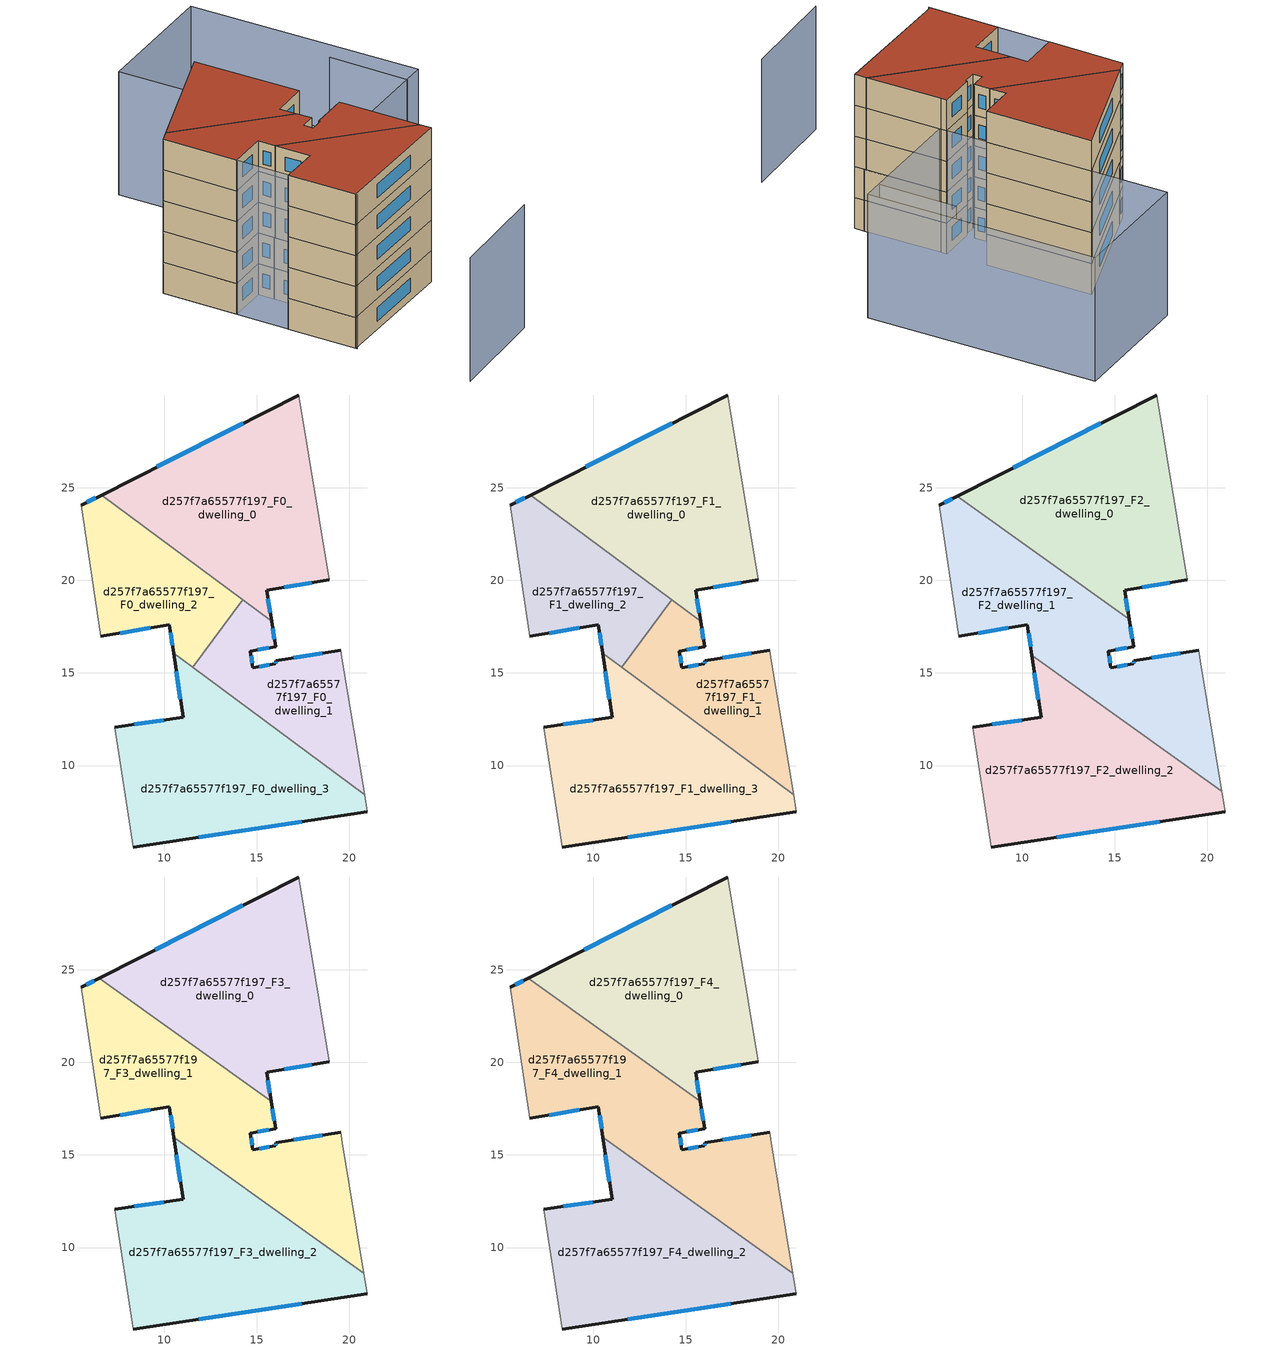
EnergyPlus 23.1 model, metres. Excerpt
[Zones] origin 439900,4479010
d257f7a65577f197_F0_dwelling_0
 floor ground (EU_floor_Construction): 17.26,30 18.91,20.03 15.53,19.46 15.79,17.79 6.62,24.6 z0
 wall outside (EU_wall_Construction): 17.26,30 6.62,24.6 / 15.79,17.79 15.53,19.46 18.91,20.03 z0:3
 wall adiabatic (EU_wall_Construction): 18.91,20.03 17.26,30 z0:3
 wall to d257f7a65577f197_F0_dwelling_2 (EU_wall_Construction): 6.62,24.6 14.25,18.94 z0:3
 wall to d257f7a65577f197_F0_dwelling_1 (EU_wall_Construction): 14.25,18.94 15.79,17.79 z0:3
 window (EU_Window_Construction): 14.27,28.48 9.61,26.12 / 16.48,19.62 17.96,19.87 / 15.72,18.26 15.6,18.99 z0.84:2.16
d257f7a65577f197_F0_dwelling_1
 floor ground (EU_floor_Construction): 19.53,16.23 19.62,15.66 20.82,8.42 11.55,15.3 14.25,18.94 15.79,17.79 16.02,16.42 14.66,16.18 14.78,15.28 16.01,15.49 16.01,15.64 z0
 wall outside (EU_wall_Construction): 19.53,16.23 16.01,15.64 16.01,15.49 14.78,15.28 14.66,16.18 16.02,16.42 15.79,17.79 z0:3
 wall to d257f7a65577f197_F0_dwelling_2 (EU_wall_Construction): 14.25,18.94 11.55,15.3 z0:3
 wall adiabatic (EU_wall_Construction): 20.82,8.42 19.62,15.66 19.53,16.23 z0:3
 wall to d257f7a65577f197_F0_dwelling_3 (EU_wall_Construction): 11.55,15.3 20.82,8.42 z0:3
 window (EU_Window_Construction): 15.95,16.81 15.86,17.41 / 15.04,16.25 15.64,16.35 / 14.75,15.53 14.69,15.92 / 15.66,15.43 15.12,15.34 / 16.01,15.6 16.01,15.53 / 18.55,16.06 17,15.81 z0.84:2.16
d257f7a65577f197_F0_dwelling_2
 floor ground (EU_floor_Construction): 14.25,18.94 11.55,15.3 10.51,16.07 10.29,17.6 6.58,16.97 5.52,24.04 6.62,24.6 z0
 wall outside (EU_wall_Construction): 6.58,16.97 10.29,17.6 10.51,16.07 / 6.62,24.6 5.52,24.04 z0:3
 wall adiabatic (EU_wall_Construction): 5.52,24.04 6.58,16.97 z0:3
 wall to d257f7a65577f197_F0_dwelling_3 (EU_wall_Construction): 10.51,16.07 11.55,15.3 z0:3
 window (EU_Window_Construction): 10.35,17.17 10.45,16.5 / 7.62,17.15 9.24,17.42 / 6.31,24.44 5.83,24.2 z0.84:2.16
d257f7a65577f197_F0_dwelling_3
 floor ground (EU_floor_Construction): 20.82,8.42 20.97,7.51 8.33,5.6 7.34,12.06 11.02,12.61 10.51,16.07 z0
 wall outside (EU_wall_Construction): 8.33,5.6 20.97,7.51 / 10.51,16.07 11.02,12.61 7.34,12.06 z0:3
 wall adiabatic (EU_wall_Construction): 20.97,7.51 20.82,8.42 / 7.34,12.06 8.33,5.6 z0:3
 window (EU_Window_Construction): 11.88,6.14 17.42,6.98 / 9.99,12.46 8.37,12.22 / 10.65,15.1 10.88,13.58 z0.84:2.16
d257f7a65577f197_F1_dwelling_0
 floor to d257f7a65577f197_F0_dwelling_0 (EU_floor_Construction): 17.26,30 18.91,20.03 15.53,19.46 15.79,17.79 6.62,24.6 z3
 wall outside (EU_wall_Construction): 17.26,30 6.62,24.6 / 15.79,17.79 15.53,19.46 18.91,20.03 z3:6
 wall adiabatic (EU_wall_Construction): 18.91,20.03 17.26,30 z3:6
 wall to d257f7a65577f197_F1_dwelling_2 (EU_wall_Construction): 6.62,24.6 14.25,18.94 z3:6
 wall to d257f7a65577f197_F1_dwelling_1 (EU_wall_Construction): 14.25,18.94 15.79,17.79 z3:6
 window (EU_Window_Construction): 14.27,28.48 9.61,26.12 / 16.48,19.62 17.96,19.87 / 15.72,18.26 15.6,18.99 z3.84:5.16
d257f7a65577f197_F1_dwelling_1
 floor to d257f7a65577f197_F0_dwelling_1 (EU_floor_Construction): 19.53,16.23 19.62,15.66 20.82,8.42 11.55,15.3 14.25,18.94 15.79,17.79 16.02,16.42 14.66,16.18 14.78,15.28 16.01,15.49 16.01,15.64 z3
 wall outside (EU_wall_Construction): 19.53,16.23 16.01,15.64 16.01,15.49 14.78,15.28 14.66,16.18 16.02,16.42 15.79,17.79 z3:6
 wall to d257f7a65577f197_F1_dwelling_2 (EU_wall_Construction): 14.25,18.94 11.55,15.3 z3:6
 wall adiabatic (EU_wall_Construction): 20.82,8.42 19.62,15.66 19.53,16.23 z3:6
 wall to d257f7a65577f197_F1_dwelling_3 (EU_wall_Construction): 11.55,15.3 20.82,8.42 z3:6
 window (EU_Window_Construction): 15.95,16.81 15.86,17.41 / 15.04,16.25 15.64,16.35 / 14.75,15.53 14.69,15.92 / 15.66,15.43 15.12,15.34 / 16.01,15.6 16.01,15.53 / 18.55,16.06 17,15.81 z3.84:5.16
d257f7a65577f197_F1_dwelling_2
 floor to d257f7a65577f197_F0_dwelling_2 (EU_floor_Construction): 14.25,18.94 11.55,15.3 10.51,16.07 10.29,17.6 6.58,16.97 5.52,24.04 6.62,24.6 z3
 wall outside (EU_wall_Construction): 6.58,16.97 10.29,17.6 10.51,16.07 / 6.62,24.6 5.52,24.04 z3:6
 wall adiabatic (EU_wall_Construction): 5.52,24.04 6.58,16.97 z3:6
 wall to d257f7a65577f197_F1_dwelling_3 (EU_wall_Construction): 10.51,16.07 11.55,15.3 z3:6
 window (EU_Window_Construction): 10.35,17.17 10.45,16.5 / 7.62,17.15 9.24,17.42 / 6.31,24.44 5.83,24.2 z3.84:5.16
d257f7a65577f197_F1_dwelling_3
 floor to d257f7a65577f197_F0_dwelling_3 (EU_floor_Construction): 20.82,8.42 20.97,7.51 8.33,5.6 7.34,12.06 11.02,12.61 10.51,16.07 z3
 wall outside (EU_wall_Construction): 8.33,5.6 20.97,7.51 / 10.51,16.07 11.02,12.61 7.34,12.06 z3:6
 wall adiabatic (EU_wall_Construction): 20.97,7.51 20.82,8.42 / 7.34,12.06 8.33,5.6 z3:6
 window (EU_Window_Construction): 11.88,6.14 17.42,6.98 / 9.99,12.46 8.37,12.22 / 10.65,15.1 10.88,13.58 z3.84:5.16
d257f7a65577f197_F2_dwelling_0
 floor to d257f7a65577f197_F1_dwelling_0 (EU_floor_Construction): 17.26,30 18.91,20.03 15.53,19.46 15.78,17.9 12.27,20.41 6.62,24.6 z6
 floor to d257f7a65577f197_F1_dwelling_2 (EU_floor_Construction): 12.27,20.41 6.5,24.54 6.62,24.6 z6
 wall outside (EU_wall_Construction): 17.26,30 6.5,24.54 / 15.78,17.9 15.53,19.46 18.91,20.03 z6:9
 wall to d257f7a65577f197_F2_dwelling_1 (EU_wall_Construction): 6.5,24.54 15.78,17.9 z6:9
 wall adiabatic (EU_wall_Construction): 18.91,20.03 17.26,30 z6:9
 window (EU_Window_Construction): 14.24,28.47 9.52,26.07 / 16.48,19.62 17.96,19.87 / 15.71,18.34 15.6,19.02 z6.84:8.16
d257f7a65577f197_F2_dwelling_1
 floor to d257f7a65577f197_F1_dwelling_1 (EU_floor_Construction): 19.53,16.23 19.62,15.66 20.78,8.62 14.1,13.41 11.55,15.3 14.25,18.94 15.79,17.79 16.02,16.42 14.66,16.18 14.78,15.28 16.01,15.49 16.01,15.64 z6
 floor to d257f7a65577f197_F1_dwelling_2 (EU_floor_Construction): 12.27,20.41 14.25,18.94 11.55,15.3 10.51,16.07 10.29,17.6 6.58,16.97 5.52,24.04 6.5,24.54 z6
 floor to d257f7a65577f197_F1_dwelling_0 (EU_floor_Construction): 15.78,17.9 15.79,17.79 12.27,20.41 z6
 floor to d257f7a65577f197_F1_dwelling_3 (EU_floor_Construction): 14.1,13.41 10.53,15.96 10.51,16.07 z6
 wall outside (EU_wall_Construction): 6.58,16.97 10.29,17.6 10.53,15.96 / 6.5,24.54 5.52,24.04 / 19.53,16.23 16.01,15.64 16.01,15.49 14.78,15.28 14.66,16.18 16.02,16.42 15.78,17.9 z6:9
 wall adiabatic (EU_wall_Construction): 5.52,24.04 6.58,16.97 / 20.78,8.62 19.62,15.66 19.53,16.23 z6:9
 wall to d257f7a65577f197_F2_dwelling_2 (EU_wall_Construction): 10.53,15.96 20.78,8.62 z6:9
 window (EU_Window_Construction): 10.35,17.14 10.46,16.42 / 7.62,17.15 9.24,17.42 / 6.22,24.4 5.8,24.18 / 15.95,16.84 15.84,17.48 / 15.04,16.25 15.64,16.35 / 14.75,15.53 14.69,15.92 / 15.66,15.43 15.12,15.34 / 16.01,15.6 16.01,15.53 / 18.55,16.06 17,15.81 z6.84:8.16
d257f7a65577f197_F2_dwelling_2
 floor to d257f7a65577f197_F1_dwelling_3 (EU_floor_Construction): 14.11,13.4 20.82,8.42 20.97,7.51 8.33,5.6 7.34,12.06 11.02,12.61 10.53,15.96 z6
 floor to d257f7a65577f197_F1_dwelling_1 (EU_floor_Construction): 20.78,8.62 20.82,8.42 14.11,13.4 z6
 wall outside (EU_wall_Construction): 8.33,5.6 20.97,7.51 / 10.53,15.96 11.02,12.61 7.34,12.06 z6:9
 wall adiabatic (EU_wall_Construction): 20.97,7.51 20.78,8.62 / 7.34,12.06 8.33,5.6 z6:9
 window (EU_Window_Construction): 11.88,6.14 17.42,6.98 / 9.99,12.46 8.37,12.22 / 10.66,15.02 10.88,13.55 z6.84:8.16
d257f7a65577f197_F3_dwelling_0
 floor to d257f7a65577f197_F2_dwelling_0 (EU_floor_Construction): 17.26,30 18.91,20.03 15.53,19.46 15.78,17.9 6.5,24.54 z9
 wall outside (EU_wall_Construction): 17.26,30 6.5,24.54 / 15.78,17.9 15.53,19.46 18.91,20.03 z9:12
 wall to d257f7a65577f197_F3_dwelling_1 (EU_wall_Construction): 6.5,24.54 15.78,17.9 z9:12
 wall adiabatic (EU_wall_Construction): 18.91,20.03 17.26,30 z9:12
 window (EU_Window_Construction): 14.24,28.47 9.52,26.07 / 16.48,19.62 17.96,19.87 / 15.71,18.34 15.6,19.02 z9.84:11.16
d257f7a65577f197_F3_dwelling_1
 floor to d257f7a65577f197_F2_dwelling_1 (EU_floor_Construction): 15.78,17.9 16.02,16.42 14.66,16.18 14.78,15.28 16.01,15.49 16.01,15.64 19.53,16.23 19.62,15.66 20.78,8.62 10.53,15.96 10.29,17.6 6.58,16.97 5.52,24.04 6.5,24.54 z9
 wall outside (EU_wall_Construction): 6.58,16.97 10.29,17.6 10.53,15.96 / 6.5,24.54 5.52,24.04 / 19.53,16.23 16.01,15.64 16.01,15.49 14.78,15.28 14.66,16.18 16.02,16.42 15.78,17.9 z9:12
 wall adiabatic (EU_wall_Construction): 5.52,24.04 6.58,16.97 / 20.78,8.62 19.62,15.66 19.53,16.23 z9:12
 wall to d257f7a65577f197_F3_dwelling_2 (EU_wall_Construction): 10.53,15.96 20.78,8.62 z9:12
 window (EU_Window_Construction): 10.35,17.14 10.46,16.42 / 7.62,17.15 9.24,17.42 / 6.22,24.4 5.8,24.18 / 15.95,16.84 15.84,17.48 / 15.04,16.25 15.64,16.35 / 14.75,15.53 14.69,15.92 / 15.66,15.43 15.12,15.34 / 16.01,15.6 16.01,15.53 / 18.55,16.06 17,15.81 z9.84:11.16
d257f7a65577f197_F3_dwelling_2
 floor to d257f7a65577f197_F2_dwelling_2 (EU_floor_Construction): 20.78,8.62 20.97,7.51 8.33,5.6 7.34,12.06 11.02,12.61 10.53,15.96 z9
 wall outside (EU_wall_Construction): 8.33,5.6 20.97,7.51 / 10.53,15.96 11.02,12.61 7.34,12.06 z9:12
 wall adiabatic (EU_wall_Construction): 20.97,7.51 20.78,8.62 / 7.34,12.06 8.33,5.6 z9:12
 window (EU_Window_Construction): 11.88,6.14 17.42,6.98 / 9.99,12.46 8.37,12.22 / 10.66,15.02 10.88,13.55 z9.84:11.16
d257f7a65577f197_F4_dwelling_0
 floor to d257f7a65577f197_F3_dwelling_0 (EU_floor_Construction): 17.26,30 18.91,20.03 15.53,19.46 15.78,17.9 6.5,24.54 z12
 wall outside (EU_wall_Construction): 17.26,30 6.5,24.54 / 15.78,17.9 15.53,19.46 18.91,20.03 z12:15
 wall to d257f7a65577f197_F4_dwelling_1 (EU_wall_Construction): 6.5,24.54 15.78,17.9 z12:15
 wall adiabatic (EU_wall_Construction): 18.91,20.03 17.26,30 z12:15
 window (EU_Window_Construction): 14.24,28.47 9.52,26.07 / 16.48,19.62 17.96,19.87 / 15.71,18.34 15.6,19.02 z12.84:14.16
 roof outside (EU_roof_Construction): 18.91,20.03 17.26,30 6.5,24.54 15.78,17.9 15.53,19.46 z15
d257f7a65577f197_F4_dwelling_1
 floor to d257f7a65577f197_F3_dwelling_1 (EU_floor_Construction): 15.78,17.9 16.02,16.42 14.66,16.18 14.78,15.28 16.01,15.49 16.01,15.64 19.53,16.23 19.62,15.66 20.78,8.62 10.53,15.96 10.29,17.6 6.58,16.97 5.52,24.04 6.5,24.54 z12
 wall outside (EU_wall_Construction): 6.58,16.97 10.29,17.6 10.53,15.96 / 6.5,24.54 5.52,24.04 / 19.53,16.23 16.01,15.64 16.01,15.49 14.78,15.28 14.66,16.18 16.02,16.42 15.78,17.9 z12:15
 wall adiabatic (EU_wall_Construction): 5.52,24.04 6.58,16.97 / 20.78,8.62 19.62,15.66 19.53,16.23 z12:15
 wall to d257f7a65577f197_F4_dwelling_2 (EU_wall_Construction): 10.53,15.96 20.78,8.62 z12:15
 window (EU_Window_Construction): 10.35,17.14 10.46,16.42 / 7.62,17.15 9.24,17.42 / 6.22,24.4 5.8,24.18 / 15.95,16.84 15.84,17.48 / 15.04,16.25 15.64,16.35 / 14.75,15.53 14.69,15.92 / 15.66,15.43 15.12,15.34 / 16.01,15.6 16.01,15.53 / 18.55,16.06 17,15.81 z12.84:14.16
 roof outside (EU_roof_Construction): 20.78,8.62 19.62,15.66 19.53,16.23 16.01,15.64 16.01,15.49 14.78,15.28 14.66,16.18 16.02,16.42 15.78,17.9 6.5,24.54 5.52,24.04 6.58,16.97 10.29,17.6 10.53,15.96 z15
d257f7a65577f197_F4_dwelling_2
 floor to d257f7a65577f197_F3_dwelling_2 (EU_floor_Construction): 20.78,8.62 20.97,7.51 8.33,5.6 7.34,12.06 11.02,12.61 10.53,15.96 z12
 wall outside (EU_wall_Construction): 8.33,5.6 20.97,7.51 / 10.53,15.96 11.02,12.61 7.34,12.06 z12:15
 wall adiabatic (EU_wall_Construction): 20.97,7.51 20.78,8.62 / 7.34,12.06 8.33,5.6 z12:15
 window (EU_Window_Construction): 11.88,6.14 17.42,6.98 / 9.99,12.46 8.37,12.22 / 10.66,15.02 10.88,13.55 z12.84:14.16
 roof outside (EU_roof_Construction): 20.97,7.51 20.78,8.62 10.53,15.96 11.02,12.61 7.34,12.06 8.33,5.6 z15
shading: 10.02,-5.32 19.75,-3.39 / 30.02,17.25 28.93,24.68 / 19.64,15.57 16.09,37.12 / 16.09,37.12 28.41,39.14 / 28.41,39.14 31.96,17.59 / 31.96,17.59 19.64,15.57 z0:12; 20.87,7.5 19.62,15.66 z0:9; 5.52,24.04 8.34,5.49 z0:15
[Building]
EU S2 Campaign: North Axis=0; Terrain=City; Solar Distribution=FullExterior
[Site:Location]
Madrid: Latitude=40.5; Longitude=-3.5; Time Zone=1; Elevation=609
[SizingPeriod:WeatherFileDays]
AnnualSizingPeriod: Begin Month=1; Begin Day of Month=1; End Month=12; End Day of Month=31; Day of Week for Start Day=Monday; Use Weather File Daylight Saving Period=No; Use Weather File Rain and Snow Indicators=No
[MATERIAL]
EU_InternalMass_Material: Roughness=MediumRough; Thickness=0.1; Conductivity=1; Density=1800; Specific Heat=900; Thermal Absorptance=0.9; Solar Absorptance=0.7; Visible Absorptance=0.7
[MATERIAL:NOMASS] Roughness=MediumRough; Thermal Absorptance=0.9; Solar Absorptance=0.7; Visible Absorptance=0.7
Name | Thermal Resistance
EU_wall_NoMass; EU_roof_NoMass | 2.16768
EU_floor_NoMass | 1.14339
[WINDOWMATERIAL:SIMPLEGLAZINGSYSTEM]
EU_Window_SimpleGlazing: UFactor=3.23888; Solar Heat Gain Coefficient=0.85; Visible Transmittance=0.85
[CONSTRUCTION]
EU_wall_Construction: EU_wall_NoMass
EU_roof_Construction: EU_roof_NoMass
EU_floor_Construction: EU_floor_NoMass
EU_Window_Construction: EU_Window_SimpleGlazing
EU_InternalMass_Construction: EU_InternalMass_Material
[ZONE] Type=1; Multiplier=1; Ceiling Height=autocalculate; Floor Area=autocalculate; Part of Total Floor Area=Yes
Name | Volume
d257f7a65577f197_F0_dwelling_0; d257f7a65577f197_F1_dwelling_0 | 226.425
d257f7a65577f197_F2_dwelling_0; d257f7a65577f197_F3_dwelling_0; d257f7a65577f197_F4_dwelling_0 | 227.227
d257f7a65577f197_F0_dwelling_1; d257f7a65577f197_F1_dwelling_1 | 117.449
d257f7a65577f197_F2_dwelling_1; d257f7a65577f197_F3_dwelling_1; d257f7a65577f197_F4_dwelling_1 | 237.652
d257f7a65577f197_F0_dwelling_2; d257f7a65577f197_F1_dwelling_2 | 122.307
d257f7a65577f197_F2_dwelling_2; d257f7a65577f197_F3_dwelling_2; d257f7a65577f197_F4_dwelling_2 | 222.83
d257f7a65577f197_F0_dwelling_3; d257f7a65577f197_F1_dwelling_3 | 221.546
[INTERNALMASS] Construction=EU_InternalMass_Construction
Name | Zone or ZoneList | Surface Area
d257f7a65577f197_F0_dwelling_0_EU_InternalMass | d257f7a65577f197_F0_dwelling_0 | 75.475
d257f7a65577f197_F0_dwelling_1_EU_InternalMass | d257f7a65577f197_F0_dwelling_1 | 39.1508
d257f7a65577f197_F0_dwelling_2_EU_InternalMass | d257f7a65577f197_F0_dwelling_2 | 40.7687
d257f7a65577f197_F0_dwelling_3_EU_InternalMass | d257f7a65577f197_F0_dwelling_3 | 73.8486
d257f7a65577f197_F1_dwelling_0_EU_InternalMass | d257f7a65577f197_F1_dwelling_0 | 75.475
d257f7a65577f197_F1_dwelling_1_EU_InternalMass | d257f7a65577f197_F1_dwelling_1 | 39.1508
d257f7a65577f197_F1_dwelling_2_EU_InternalMass | d257f7a65577f197_F1_dwelling_2 | 40.7687
d257f7a65577f197_F1_dwelling_3_EU_InternalMass | d257f7a65577f197_F1_dwelling_3 | 73.8486
d257f7a65577f197_F2_dwelling_0_EU_InternalMass | d257f7a65577f197_F2_dwelling_0 | 75.7423
d257f7a65577f197_F2_dwelling_1_EU_InternalMass | d257f7a65577f197_F2_dwelling_1 | 79.2174
d257f7a65577f197_F2_dwelling_2_EU_InternalMass | d257f7a65577f197_F2_dwelling_2 | 74.277
d257f7a65577f197_F3_dwelling_0_EU_InternalMass | d257f7a65577f197_F3_dwelling_0 | 75.7423
d257f7a65577f197_F3_dwelling_1_EU_InternalMass | d257f7a65577f197_F3_dwelling_1 | 79.2174
d257f7a65577f197_F3_dwelling_2_EU_InternalMass | d257f7a65577f197_F3_dwelling_2 | 74.277
d257f7a65577f197_F4_dwelling_0_EU_InternalMass | d257f7a65577f197_F4_dwelling_0 | 75.7423
d257f7a65577f197_F4_dwelling_1_EU_InternalMass | d257f7a65577f197_F4_dwelling_1 | 79.2174
d257f7a65577f197_F4_dwelling_2_EU_InternalMass | d257f7a65577f197_F4_dwelling_2 | 74.277
[OTHEREQUIPMENT] Fuel Type=Electricity; Design Level Calculation Method=Watts/Area; Power per Zone Floor Area=1; Fraction Latent=0; Fraction Radiant=0; Fraction Lost=0; Carbon Dioxide Generation Rate=0; EndUse Subcategory=EU_Step8_InternalGains
Name | Zone or ZoneList or Space or SpaceList | Schedule
EU_Step8_InternalGain_d257f7a65577f197_F0_dwelling_0_f000 | d257f7a65577f197_F0_dwelling_0 | EU_Step8_GainSchedule_d257f7a65577f197_F0_dwelling_0_f000
EU_Step8_InternalGain_d257f7a65577f197_F0_dwelling_1_f000 | d257f7a65577f197_F0_dwelling_1 | EU_Step8_GainSchedule_d257f7a65577f197_F0_dwelling_1_f000
EU_Step8_InternalGain_d257f7a65577f197_F0_dwelling_2_f000 | d257f7a65577f197_F0_dwelling_2 | EU_Step8_GainSchedule_d257f7a65577f197_F0_dwelling_2_f000
EU_Step8_InternalGain_d257f7a65577f197_F0_dwelling_3_f000 | d257f7a65577f197_F0_dwelling_3 | EU_Step8_GainSchedule_d257f7a65577f197_F0_dwelling_3_f000
EU_Step8_InternalGain_d257f7a65577f197_F1_dwelling_0_f000 | d257f7a65577f197_F1_dwelling_0 | EU_Step8_GainSchedule_d257f7a65577f197_F1_dwelling_0_f000
EU_Step8_InternalGain_d257f7a65577f197_F1_dwelling_1_f000 | d257f7a65577f197_F1_dwelling_1 | EU_Step8_GainSchedule_d257f7a65577f197_F1_dwelling_1_f000
EU_Step8_InternalGain_d257f7a65577f197_F1_dwelling_2_f000 | d257f7a65577f197_F1_dwelling_2 | EU_Step8_GainSchedule_d257f7a65577f197_F1_dwelling_2_f000
EU_Step8_InternalGain_d257f7a65577f197_F1_dwelling_3_f000 | d257f7a65577f197_F1_dwelling_3 | EU_Step8_GainSchedule_d257f7a65577f197_F1_dwelling_3_f000
EU_Step8_InternalGain_d257f7a65577f197_F2_dwelling_0_f000 | d257f7a65577f197_F2_dwelling_0 | EU_Step8_GainSchedule_d257f7a65577f197_F2_dwelling_0_f000
EU_Step8_InternalGain_d257f7a65577f197_F2_dwelling_1_f000 | d257f7a65577f197_F2_dwelling_1 | EU_Step8_GainSchedule_d257f7a65577f197_F2_dwelling_1_f000
EU_Step8_InternalGain_d257f7a65577f197_F2_dwelling_2_f000 | d257f7a65577f197_F2_dwelling_2 | EU_Step8_GainSchedule_d257f7a65577f197_F2_dwelling_2_f000
EU_Step8_InternalGain_d257f7a65577f197_F3_dwelling_0_f000 | d257f7a65577f197_F3_dwelling_0 | EU_Step8_GainSchedule_d257f7a65577f197_F3_dwelling_0_f000
EU_Step8_InternalGain_d257f7a65577f197_F3_dwelling_1_f000 | d257f7a65577f197_F3_dwelling_1 | EU_Step8_GainSchedule_d257f7a65577f197_F3_dwelling_1_f000
EU_Step8_InternalGain_d257f7a65577f197_F3_dwelling_2_f000 | d257f7a65577f197_F3_dwelling_2 | EU_Step8_GainSchedule_d257f7a65577f197_F3_dwelling_2_f000
EU_Step8_InternalGain_d257f7a65577f197_F4_dwelling_0_f000 | d257f7a65577f197_F4_dwelling_0 | EU_Step8_GainSchedule_d257f7a65577f197_F4_dwelling_0_f000
EU_Step8_InternalGain_d257f7a65577f197_F4_dwelling_1_f000 | d257f7a65577f197_F4_dwelling_1 | EU_Step8_GainSchedule_d257f7a65577f197_F4_dwelling_1_f000
EU_Step8_InternalGain_d257f7a65577f197_F4_dwelling_2_f000 | d257f7a65577f197_F4_dwelling_2 | EU_Step8_GainSchedule_d257f7a65577f197_F4_dwelling_2_f000
[ZONEVENTILATION:DESIGNFLOWRATE] Schedule=EU_AlwaysOn; Design Flow Rate Calculation Method=AirChanges/Hour; Air Changes per Hour=0.480546; Ventilation Type=Natural; Fan Pressure Rise=0; Fan Total Efficiency=1; Constant Term Coefficient=1; Temperature Term Coefficient=0; Velocity Term Coefficient=0; Velocity Squared Term Coefficient=0; Minimum Indoor Temperature=-100; Maximum Indoor Temperature=100; Delta Temperature=-100; Minimum Outdoor Temperature=-100; Maximum Outdoor Temperature=100; Maximum Wind Speed=40
Name | Zone or ZoneList or Space or SpaceList
EU_ConstantAir_d257f7a65577f197_F0_dwelling_0 | d257f7a65577f197_F0_dwelling_0
EU_ConstantAir_d257f7a65577f197_F0_dwelling_1 | d257f7a65577f197_F0_dwelling_1
EU_ConstantAir_d257f7a65577f197_F0_dwelling_2 | d257f7a65577f197_F0_dwelling_2
EU_ConstantAir_d257f7a65577f197_F0_dwelling_3 | d257f7a65577f197_F0_dwelling_3
EU_ConstantAir_d257f7a65577f197_F1_dwelling_0 | d257f7a65577f197_F1_dwelling_0
EU_ConstantAir_d257f7a65577f197_F1_dwelling_1 | d257f7a65577f197_F1_dwelling_1
EU_ConstantAir_d257f7a65577f197_F1_dwelling_2 | d257f7a65577f197_F1_dwelling_2
EU_ConstantAir_d257f7a65577f197_F1_dwelling_3 | d257f7a65577f197_F1_dwelling_3
EU_ConstantAir_d257f7a65577f197_F2_dwelling_0 | d257f7a65577f197_F2_dwelling_0
EU_ConstantAir_d257f7a65577f197_F2_dwelling_1 | d257f7a65577f197_F2_dwelling_1
EU_ConstantAir_d257f7a65577f197_F2_dwelling_2 | d257f7a65577f197_F2_dwelling_2
EU_ConstantAir_d257f7a65577f197_F3_dwelling_0 | d257f7a65577f197_F3_dwelling_0
EU_ConstantAir_d257f7a65577f197_F3_dwelling_1 | d257f7a65577f197_F3_dwelling_1
EU_ConstantAir_d257f7a65577f197_F3_dwelling_2 | d257f7a65577f197_F3_dwelling_2
EU_ConstantAir_d257f7a65577f197_F4_dwelling_0 | d257f7a65577f197_F4_dwelling_0
EU_ConstantAir_d257f7a65577f197_F4_dwelling_1 | d257f7a65577f197_F4_dwelling_1
EU_ConstantAir_d257f7a65577f197_F4_dwelling_2 | d257f7a65577f197_F4_dwelling_2
[HVACTEMPLATE:THERMOSTAT] Constant Heating Setpoint=20; Constant Cooling Setpoint=50
EU_HeatOnly_d257f7a65577f197_F0_dwelling_0; EU_HeatOnly_d257f7a65577f197_F0_dwelling_1; EU_HeatOnly_d257f7a65577f197_F0_dwelling_2; EU_HeatOnly_d257f7a65577f197_F0_dwelling_3; EU_HeatOnly_d257f7a65577f197_F1_dwelling_0; EU_HeatOnly_d257f7a65577f197_F1_dwelling_1; EU_HeatOnly_d257f7a65577f197_F1_dwelling_2; EU_HeatOnly_d257f7a65577f197_F1_dwelling_3; EU_HeatOnly_d257f7a65577f197_F2_dwelling_0; EU_HeatOnly_d257f7a65577f197_F2_dwelling_1; EU_HeatOnly_d257f7a65577f197_F2_dwelling_2; EU_HeatOnly_d257f7a65577f197_F3_dwelling_0; EU_HeatOnly_d257f7a65577f197_F3_dwelling_1; EU_HeatOnly_d257f7a65577f197_F3_dwelling_2; EU_HeatOnly_d257f7a65577f197_F4_dwelling_0; EU_HeatOnly_d257f7a65577f197_F4_dwelling_1; EU_HeatOnly_d257f7a65577f197_F4_dwelling_2
[HVACTEMPLATE:ZONE:IDEALLOADSAIRSYSTEM] System Availability Schedule=EU_AlwaysOn; Maximum Heating Supply Air Temperature=50; Minimum Cooling Supply Air Temperature=13; Maximum Heating Supply Air Humidity Ratio=0.0156; Minimum Cooling Supply Air Humidity Ratio=0.0077; Heating Limit=NoLimit; Cooling Limit=NoLimit; Heating Availability Schedule=EU_AlwaysOn; Cooling Availability Schedule=EU_CoolingOff; Dehumidification Control Type=ConstantSensibleHeatRatio; Cooling Sensible Heat Ratio=0.7; Dehumidification Setpoint=60; Humidification Control Type=None; Humidification Setpoint=30; Outdoor Air Method=None; Outdoor Air Flow Rate per Person=0.00944; Outdoor Air Flow Rate per Zone Floor Area=0; Outdoor Air Flow Rate per Zone=0; Demand Controlled Ventilation Type=None; Outdoor Air Economizer Type=NoEconomizer; Heat Recovery Type=None; Sensible Heat Recovery Effectiveness=0.7; Latent Heat Recovery Effectiveness=0.65
Name | Template Thermostat
d257f7a65577f197_F0_dwelling_0 | EU_HeatOnly_d257f7a65577f197_F0_dwelling_0
d257f7a65577f197_F0_dwelling_1 | EU_HeatOnly_d257f7a65577f197_F0_dwelling_1
d257f7a65577f197_F0_dwelling_2 | EU_HeatOnly_d257f7a65577f197_F0_dwelling_2
d257f7a65577f197_F0_dwelling_3 | EU_HeatOnly_d257f7a65577f197_F0_dwelling_3
d257f7a65577f197_F1_dwelling_0 | EU_HeatOnly_d257f7a65577f197_F1_dwelling_0
d257f7a65577f197_F1_dwelling_1 | EU_HeatOnly_d257f7a65577f197_F1_dwelling_1
d257f7a65577f197_F1_dwelling_2 | EU_HeatOnly_d257f7a65577f197_F1_dwelling_2
d257f7a65577f197_F1_dwelling_3 | EU_HeatOnly_d257f7a65577f197_F1_dwelling_3
d257f7a65577f197_F2_dwelling_0 | EU_HeatOnly_d257f7a65577f197_F2_dwelling_0
d257f7a65577f197_F2_dwelling_1 | EU_HeatOnly_d257f7a65577f197_F2_dwelling_1
d257f7a65577f197_F2_dwelling_2 | EU_HeatOnly_d257f7a65577f197_F2_dwelling_2
d257f7a65577f197_F3_dwelling_0 | EU_HeatOnly_d257f7a65577f197_F3_dwelling_0
d257f7a65577f197_F3_dwelling_1 | EU_HeatOnly_d257f7a65577f197_F3_dwelling_1
d257f7a65577f197_F3_dwelling_2 | EU_HeatOnly_d257f7a65577f197_F3_dwelling_2
d257f7a65577f197_F4_dwelling_0 | EU_HeatOnly_d257f7a65577f197_F4_dwelling_0
d257f7a65577f197_F4_dwelling_1 | EU_HeatOnly_d257f7a65577f197_F4_dwelling_1
d257f7a65577f197_F4_dwelling_2 | EU_HeatOnly_d257f7a65577f197_F4_dwelling_2
[SIZING:ZONE] Zone Cooling Design Supply Air Temperature Input Method=SupplyAirTemperature; Zone Cooling Design Supply Air Temperature=13; Zone Heating Design Supply Air Temperature Input Method=SupplyAirTemperature; Zone Heating Design Supply Air Temperature=50; Zone Cooling Design Supply Air Humidity Ratio=0.008; Zone Heating Design Supply Air Humidity Ratio=0.008; Cooling Design Air Flow Method=DesignDay; Cooling Design Air Flow Rate=0; Cooling Minimum Air Flow per Zone Floor Area=0.000762; Cooling Minimum Air Flow=0; Cooling Minimum Air Flow Fraction=0.2; Heating Design Air Flow Method=DesignDay; Heating Design Air Flow Rate=0; Heating Maximum Air Flow per Zone Floor Area=0.002032; Heating Maximum Air Flow=0.141576; Heating Maximum Air Flow Fraction=0.3; Account for Dedicated Outdoor Air System=No; Dedicated Outdoor Air System Control Strategy=NeutralSupplyAir; Dedicated Outdoor Air Low Setpoint Temperature for Design=autosize; Dedicated Outdoor Air High Setpoint Temperature for Design=autosize; Zone Load Sizing Method=Sensible Load Only No Latent Load; Zone Latent Cooling Design Supply Air Humidity Ratio Input Method=HumidityRatioDifference; Zone Cooling Design Supply Air Humidity Ratio Difference=0.005; Zone Latent Heating Design Supply Air Humidity Ratio Input Method=HumidityRatioDifference; Zone Humidification Design Supply Air Humidity Ratio Difference=0.005
d257f7a65577f197_F0_dwelling_0; d257f7a65577f197_F0_dwelling_1; d257f7a65577f197_F0_dwelling_2; d257f7a65577f197_F0_dwelling_3; d257f7a65577f197_F1_dwelling_0; d257f7a65577f197_F1_dwelling_1; d257f7a65577f197_F1_dwelling_2; d257f7a65577f197_F1_dwelling_3; d257f7a65577f197_F2_dwelling_0; d257f7a65577f197_F2_dwelling_1; d257f7a65577f197_F2_dwelling_2; d257f7a65577f197_F3_dwelling_0; d257f7a65577f197_F3_dwelling_1; d257f7a65577f197_F3_dwelling_2; d257f7a65577f197_F4_dwelling_0; d257f7a65577f197_F4_dwelling_1; d257f7a65577f197_F4_dwelling_2
[SCHEDULE:CONSTANT]
Name | Hourly Value
EU_AlwaysOn | 1
EU_CoolingOff | 0
[SCHEDULE:FILE] Column Number=1; Rows to Skip at Top=0; Number of Hours of Data=8760; Column Separator=Comma; Interpolate to Timestep=No; Minutes per Item=60; Adjust Schedule for Daylight Savings=Yes
Name | File
EU_Step8_GainSchedule_d257f7a65577f197_F0_dwelling_0_f000 | ../../schedules/d257f7a65577f197/d257f7a65577f197_F0_dwelling_0_f000_gain.csv
EU_Step8_GainSchedule_d257f7a65577f197_F0_dwelling_1_f000 | ../../schedules/d257f7a65577f197/d257f7a65577f197_F0_dwelling_1_f000_gain.csv
EU_Step8_GainSchedule_d257f7a65577f197_F0_dwelling_2_f000 | ../../schedules/d257f7a65577f197/d257f7a65577f197_F0_dwelling_2_f000_gain.csv
EU_Step8_GainSchedule_d257f7a65577f197_F0_dwelling_3_f000 | ../../schedules/d257f7a65577f197/d257f7a65577f197_F0_dwelling_3_f000_gain.csv
EU_Step8_GainSchedule_d257f7a65577f197_F1_dwelling_0_f000 | ../../schedules/d257f7a65577f197/d257f7a65577f197_F1_dwelling_0_f000_gain.csv
EU_Step8_GainSchedule_d257f7a65577f197_F1_dwelling_1_f000 | ../../schedules/d257f7a65577f197/d257f7a65577f197_F1_dwelling_1_f000_gain.csv
EU_Step8_GainSchedule_d257f7a65577f197_F1_dwelling_2_f000 | ../../schedules/d257f7a65577f197/d257f7a65577f197_F1_dwelling_2_f000_gain.csv
EU_Step8_GainSchedule_d257f7a65577f197_F1_dwelling_3_f000 | ../../schedules/d257f7a65577f197/d257f7a65577f197_F1_dwelling_3_f000_gain.csv
EU_Step8_GainSchedule_d257f7a65577f197_F2_dwelling_0_f000 | ../../schedules/d257f7a65577f197/d257f7a65577f197_F2_dwelling_0_f000_gain.csv
EU_Step8_GainSchedule_d257f7a65577f197_F2_dwelling_1_f000 | ../../schedules/d257f7a65577f197/d257f7a65577f197_F2_dwelling_1_f000_gain.csv
EU_Step8_GainSchedule_d257f7a65577f197_F2_dwelling_2_f000 | ../../schedules/d257f7a65577f197/d257f7a65577f197_F2_dwelling_2_f000_gain.csv
EU_Step8_GainSchedule_d257f7a65577f197_F3_dwelling_0_f000 | ../../schedules/d257f7a65577f197/d257f7a65577f197_F3_dwelling_0_f000_gain.csv
EU_Step8_GainSchedule_d257f7a65577f197_F3_dwelling_1_f000 | ../../schedules/d257f7a65577f197/d257f7a65577f197_F3_dwelling_1_f000_gain.csv
EU_Step8_GainSchedule_d257f7a65577f197_F3_dwelling_2_f000 | ../../schedules/d257f7a65577f197/d257f7a65577f197_F3_dwelling_2_f000_gain.csv
EU_Step8_GainSchedule_d257f7a65577f197_F4_dwelling_0_f000 | ../../schedules/d257f7a65577f197/d257f7a65577f197_F4_dwelling_0_f000_gain.csv
EU_Step8_GainSchedule_d257f7a65577f197_F4_dwelling_1_f000 | ../../schedules/d257f7a65577f197/d257f7a65577f197_F4_dwelling_1_f000_gain.csv
EU_Step8_GainSchedule_d257f7a65577f197_F4_dwelling_2_f000 | ../../schedules/d257f7a65577f197/d257f7a65577f197_F4_dwelling_2_f000_gain.csv
